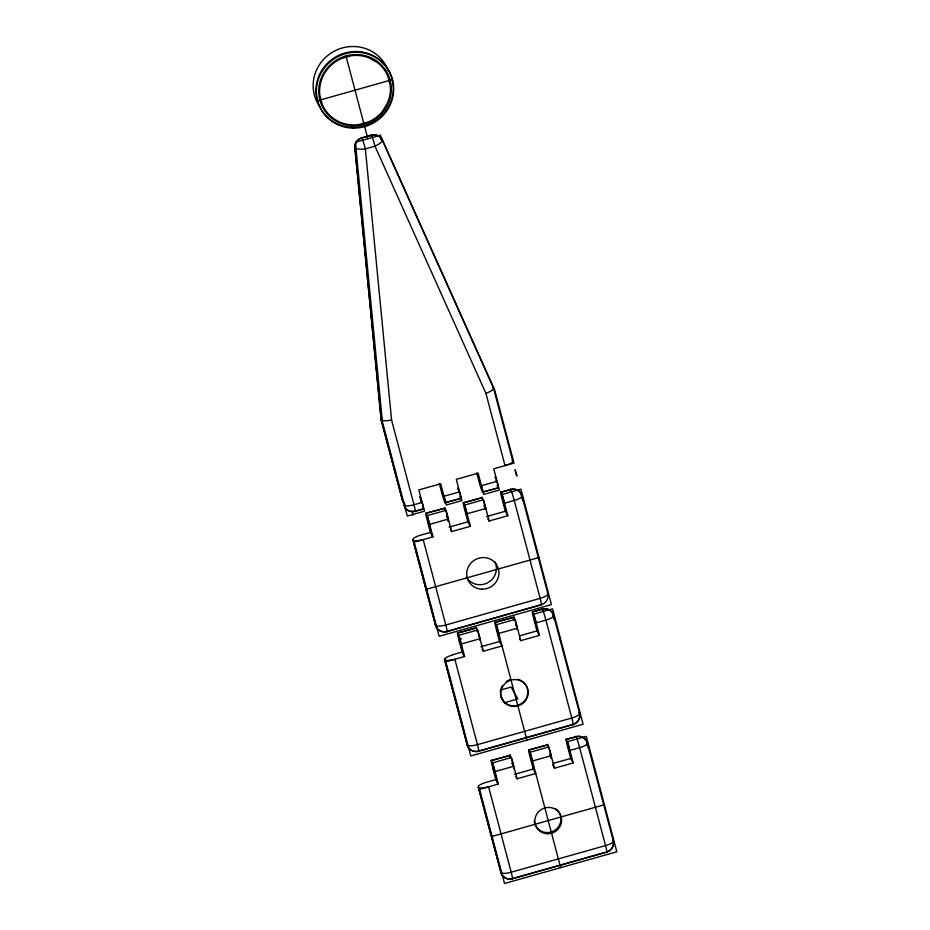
<?xml version="1.0" encoding="UTF-8"?>
<svg xmlns="http://www.w3.org/2000/svg" width="930" height="930" viewBox="0 0 930 930"><rect width="100%" height="100%" fill="white"/><g stroke="black" fill="none" stroke-linecap="round" stroke-linejoin="round"><path stroke-width="1.4" d="M515.208 469.999L516.871 476.079L515.127 469.859M427.986 520.963L429.753 527.124M493.377 768.168L495.144 774.33M495.179 774.306L493.47 768.168M513.895 769.017L513.825 768.413M586.876 741.756L586.807 742.384A9.358 2.383 -14.8 0 0 586.516 742.268M429.776 527.124L428.079 520.963M534.529 619.392L536.284 625.634L534.552 619.392M317.583 100.754L392.46 79.608M416.361 510.791L421.813 509.245M445.017 502.7L460.722 498.468L445.017 502.7A9.358 0.593 74.2 0 1 441.506 491.807L439.297 483.472M482.461 492.121L498.155 487.901L482.461 492.121A9.358 0.593 74.2 0 1 478.95 481.24L476.741 472.893M423.278 509.047L415.106 511.349A9.358 9.033 -29.2 0 1 404.934 507.675L404.585 505.676A9.358 2.383 -14.8 0 0 413.99 504.746L422.162 502.433A9.358 0.593 74.2 0 1 423.278 509.047L423.173 508.861A9.358 0.593 74.2 0 1 422.755 507.943M426.021 513.279L444.842 508.175L426.021 513.279A9.358 0.593 74.2 0 0 427.137 519.893L430.45 532.402L432.938 536.866L414.222 542.144L439.123 636.294L551.444 604.581L520.916 489.168L502.2 494.458L507.827 515.72L489.099 521.009L487.855 518.777M463.466 502.712L482.286 497.608A9.358 0.593 74.2 0 1 485.797 508.489L467.069 513.779A9.358 0.593 74.2 0 0 463.559 502.886L463.466 502.712A9.358 0.593 74.2 0 0 464.582 509.315L467.895 521.835L470.382 526.287L451.666 531.576L450.411 529.344M507.827 515.72L505.327 511.256L502.014 498.747A9.358 0.593 74.2 0 1 500.898 492.144L510.64 489.389A9.358 9.033 -29.2 0 1 521.556 494.493L521.416 495.179A9.358 2.383 -14.8 0 0 521.125 495.062M463.559 502.886L482.286 497.608M501.003 492.319L510.733 489.575A9.358 9.033 -29.2 0 1 521.66 494.667L522.067 496.341A9.358 2.383 -14.8 0 1 514.244 500.456L504.513 503.211A9.358 0.593 74.2 0 0 501.003 492.319L500.898 492.144M448.353 519.068L429.637 524.346A9.358 0.593 74.2 0 0 426.126 513.465M430.45 532.402L420.72 535.145A9.358 2.383 -14.8 0 0 412.932 539.83L435.612 625.402A9.358 9.033 -29.2 0 0 446.912 631.61L541.167 604.791A9.358 9.033 -29.2 0 0 547.84 593.514L522.102 496.562M449.167 527.112L467.895 521.835M486.611 516.545L505.327 511.256M426.672 589.225L538.993 557.5M541.167 604.791L446.819 631.435A9.358 9.033 -29.2 0 1 435.519 625.227A9.358 2.383 -14.8 0 1 435.705 624.263M457.676 632.935L476.497 627.831A9.358 0.593 74.2 0 1 480.008 638.724L461.28 644.002A9.358 0.593 74.2 0 0 457.769 633.121L457.676 632.935A9.358 0.593 74.2 0 0 458.792 639.549L462.105 652.058L464.593 656.522L445.877 661.8L470.778 755.951L583.098 724.238L552.571 608.825L533.855 614.114L539.47 635.376L520.754 640.654L519.51 638.433M495.109 622.368L513.93 617.264L495.109 622.368A9.358 0.593 74.2 0 0 496.236 628.971L499.538 641.479L502.037 645.943L483.309 651.233L482.066 649M539.47 635.376L536.982 630.912L533.669 618.404A9.358 0.593 74.2 0 1 532.553 611.801L542.283 609.045A9.358 9.033 -29.2 0 1 553.211 614.149L553.071 614.835A9.358 2.383 -14.8 0 0 552.78 614.718M457.769 633.121L476.497 627.831M532.658 611.975L542.388 609.22A9.358 9.033 -29.2 0 1 553.315 614.323L553.722 615.997A9.358 2.383 -14.8 0 1 545.898 620.112L536.168 622.856A9.358 0.593 74.2 0 0 532.658 611.975L532.553 611.801M458.792 639.549L461.466 638.794M517.44 628.145L498.724 633.435A9.358 0.593 74.2 0 0 495.213 622.542M452.364 654.801L462.105 652.058M480.822 646.769L499.538 641.479M519.603 635.818L536.982 630.912M500.27 690.141L511.163 687.072L517.812 698.965L504.537 702.72L500.851 696.14M479.857 750.696L572.81 724.447A9.358 9.033 -29.2 0 0 579.483 713.171A9.358 2.383 -14.8 0 0 578.809 712.671M495.027 771.551L513.744 766.274A9.358 0.593 74.2 0 0 510.233 755.381L491.412 760.496A9.358 0.593 74.2 0 0 492.528 767.099L495.841 779.607L498.341 784.071L479.613 789.349L504.525 883.5L616.834 851.787L586.307 736.386L567.591 741.663L573.217 762.926L554.489 768.215L552.629 764.867M528.856 749.917L547.677 744.814A9.358 0.593 74.2 0 1 551.188 755.695L532.46 760.984A9.358 0.593 74.2 0 0 528.949 750.092L528.856 749.917A9.358 0.593 74.2 0 0 529.972 756.52L533.285 769.04L535.773 773.493L517.057 778.782L515.813 776.55M510.233 755.381L491.412 760.496A9.358 0.593 74.2 0 1 494.923 771.377M528.949 750.092L547.677 744.814M569.904 750.417L579.634 747.662A9.358 2.383 -14.8 0 0 587.458 743.547L587.051 741.873A9.358 9.033 -29.2 0 0 576.123 736.781L566.289 739.35A9.358 0.593 74.2 0 0 567.405 745.953L570.718 758.462L573.217 762.926M495.841 779.607L486.111 782.363A9.358 2.383 -14.8 0 0 478.322 787.036L501.014 872.607A9.358 9.033 -29.2 0 0 512.302 878.827L606.651 852.182A9.358 9.033 -29.2 0 0 613.323 840.894L587.493 743.768M514.557 774.318L533.285 769.04M553.338 763.367L570.718 758.462M492.063 836.43L604.384 804.717M605.163 852.392L512.209 878.641A9.358 9.033 -29.2 0 1 500.91 872.433A9.358 2.383 -14.8 0 1 501.723 870.852M355.702 146.335A9.358 2.255 -5.5 0 0 354.842 147.696L354.946 147.87A9.358 2.255 -5.5 0 0 365.374 148.881L374.999 146.161A9.358 2.441 -24.2 0 0 382.311 140.139L382.218 139.965A9.358 9.033 -29.2 0 0 371.396 135.094L361.77 137.814A9.358 0.593 74.2 0 0 361.503 138.128M492.423 387.299A9.381 2.43 -19.5 0 1 493.446 387.845L493.528 388.031A9.381 2.43 -19.5 0 1 485.925 393.39L505.025 465.593A9.358 2.383 -14.8 0 0 512.139 460.42M512.709 460.734L493.435 387.845M579.483 713.171L579.588 713.345A9.358 9.033 -29.2 0 1 572.915 724.633L478.566 751.266A9.358 9.033 -29.2 0 1 467.267 745.058L444.575 659.486L467.267 745.058A9.358 2.383 -14.8 0 0 477.45 744.663L571.799 718.018A9.358 2.383 -14.8 0 0 579.588 713.345L553.745 616.16M414.908 510.989A9.358 0.593 74.2 0 0 415.001 511.175L415.106 511.349A9.358 0.593 74.2 0 0 413.99 504.746L391.577 420.035L365.374 148.881A9.358 0.593 74.2 0 0 361.863 137.989L361.77 137.814A9.358 9.033 -29.2 0 0 354.842 147.696L381.114 419.57L402.911 501.758M612.544 840.232A9.358 2.383 -14.8 0 1 613.23 840.72L613.323 840.894A9.358 2.383 -14.8 0 1 605.535 845.579L511.186 872.212A9.358 2.383 -14.8 0 1 501.014 872.607L478.322 787.036M427.637 521.777L430.137 526.229M606.441 851.775A9.358 0.593 74.2 0 0 606.558 852.008L606.651 852.182A9.358 0.593 74.2 0 0 605.535 845.579L579.634 747.662A9.358 0.593 74.2 0 0 576.123 736.781L566.289 739.35A9.358 0.593 74.2 0 1 569.799 750.231M412.932 539.83L435.612 625.402A9.358 2.383 -14.8 0 0 445.796 625.007L540.144 598.374A9.358 2.383 -14.8 0 0 547.259 593.201M459.292 641.433L461.78 645.885M493.028 768.982L495.527 773.435M478.346 750.859A9.358 0.593 74.2 0 0 478.473 751.091L478.566 751.266A9.358 0.593 74.2 0 0 477.45 744.663L454.863 659.265A9.358 2.383 -14.8 0 1 444.68 659.661A9.358 2.383 -14.8 0 1 452.468 654.987M554.931 620.205L555.001 620.333A3.197 0.732 75.6 0 1 553.745 618.171M588.655 747.72L588.678 747.767A3.197 0.732 75.6 0 1 587.272 745M459.025 492.226L458.943 491.075M446.842 515.755L447.516 517.673M478.497 635.411L478.892 636.48M493.528 388.031L382.218 139.965A9.358 2.441 -24.2 0 0 380.719 139.419M485.925 393.402L374.999 146.161A9.358 0.593 74.2 0 0 371.489 135.28L371.396 135.094A9.358 0.593 74.2 0 0 371.256 136.326M551.025 757.904L551.304 758.473L551.06 756.904M516.173 625.448L515.859 624.704L515.906 625.518M448.202 521.265L447.783 520.056M496.143 480.833L496.562 481.821L496.178 479.717M495.248 476.567L495.876 478.578M484.681 506.257L484.181 505.025L484.367 506.339M512.639 764.03L512.128 762.798L512.314 764.111M420.453 497.957L419.93 496.725L420.139 498.038M550.072 753.463L550.7 755.532M421.185 501.735L420.813 500.573M457.978 487.646L458.595 489.738M516.882 629.133L516.603 628.227M484.949 507.106L485.53 509.163M485.135 509.187L484.949 508.571M516.603 626.762L517.254 629.087M512.907 764.879L513.407 766.669M420.813 499.108L421.499 501.654M458.165 489.703L457.99 489.099M550.258 755.474L550.095 754.881M447.783 518.591L448.434 521.207M479.438 638.247L479.996 640.421M495.434 478.52L495.213 477.683M489.099 521.009L483.484 499.747L464.756 505.037L470.382 526.287M520.754 640.654L515.127 619.403L496.411 624.693L526.938 740.094M554.489 768.215L548.874 746.953L530.147 752.242L560.674 867.644M345.972 55.963L367.862 138.721M451.666 531.576L446.04 510.314L427.323 515.604L432.938 536.866M483.309 651.233L477.695 629.97L458.967 635.26L464.593 656.522M517.057 778.782L511.43 757.52L492.714 762.809L498.341 784.071M428.881 523.997L432.101 536.145M460.536 643.653L463.745 655.801M494.272 771.214L497.492 783.362M412.037 511.023L413.106 515.069M381.114 419.57L402.806 501.584M447.051 517.429L446.865 516.662M381.219 419.744L354.946 147.87A9.358 9.033 -29.2 0 1 361.863 137.989L371.489 135.28A9.358 9.033 -29.2 0 1 382.311 140.139M320.548 107.694A38.979 37.619 -29.2 0 1 333.777 51.441A38.979 37.619 -29.2 0 1 388.24 70.645M517.499 679.249A13.822 13.346 -29.2 0 1 527.043 696.524A13.822 13.346 -29.2 0 1 508.315 704.742A13.822 13.346 -29.2 0 1 502.328 685.898M506.292 681.585A13.822 13.346 -29.2 0 1 510.71 679.458M476.741 631.191A9.358 0.593 74.2 0 1 476.579 630.482M476.16 628.262A9.358 0.593 74.2 0 1 476.393 627.657M514.023 619.903A9.358 0.593 74.2 0 1 514.185 617.834A9.358 0.593 74.2 0 1 517.347 627.971M542.051 609.65A9.358 0.593 74.2 0 1 542.283 609.045L542.388 609.22A9.358 0.593 74.2 0 1 545.898 620.112L571.799 718.018A9.358 0.593 74.2 0 1 572.915 724.633L572.81 724.447A9.358 0.593 74.2 0 1 572.555 723.912M478.473 751.091A9.358 9.033 -29.2 0 1 467.174 744.884A9.358 2.383 -14.8 0 1 467.36 743.919M553.431 617.032A3.197 0.732 75.6 0 1 553.164 615.125M498.155 487.901A9.358 0.593 74.2 0 0 497.039 481.298L481.438 485.704A9.358 0.593 74.2 0 1 482.554 492.307M460.722 498.468A9.358 0.593 74.2 0 0 459.594 491.865L444.005 496.271A9.358 0.593 74.2 0 1 445.121 502.874M460.617 498.294A9.358 0.593 74.2 0 1 459.804 496.329M415.001 511.175A9.358 9.033 -29.2 0 1 404.829 507.501L403.76 504.2A9.358 2.383 -14.8 0 1 404.12 503.735M391.577 420.035A9.381 2.337 -10.2 0 1 382.997 420.558A9.381 2.337 -10.2 0 1 381.87 418.384M497.248 485.762A9.358 0.593 74.2 0 1 497.027 485.123M403.632 503.897A3.092 0.639 78.5 0 1 403.713 504.246M402.876 501.654A3.208 1.163 69.3 0 1 405.236 505.92M402.841 501.758A3.208 0.779 78.9 0 1 403.608 501.933M494.946 561.813A16.24 15.671 -29.2 0 1 487.82 582.68A16.24 15.671 -29.2 0 1 466.453 577.309M413.025 540.005A9.358 2.383 -14.8 0 0 423.208 539.609L445.796 625.007A9.358 0.593 74.2 0 1 446.912 631.61L446.819 631.435A9.358 0.593 74.2 0 1 446.609 631.017M444.575 509.047A9.358 0.593 74.2 0 1 445.377 509.477A9.358 0.593 74.2 0 1 448.248 518.882M481.949 498.027A9.358 0.593 74.2 0 1 482.182 497.422M510.361 489.645A9.358 0.593 74.2 0 1 510.64 489.389L510.733 489.575A9.358 0.593 74.2 0 1 514.244 500.456L540.144 598.374A9.358 0.593 74.2 0 1 540.935 604.279M523.264 500.631A3.197 0.732 75.6 0 1 522.149 498.689A3.197 0.732 75.6 0 1 521.509 495.469M478.415 787.21A9.358 2.383 -14.8 0 0 488.599 786.815L511.186 872.212A9.358 0.593 74.2 0 1 512.302 878.827L512.209 878.641A9.358 0.593 74.2 0 1 512.093 878.42M510.186 757.369A9.358 0.593 74.2 0 1 510.059 756.776M509.861 755.462A9.358 0.593 74.2 0 1 510.14 755.207M547.503 746.209A9.358 0.593 74.2 0 1 547.572 744.628M575.751 736.909A9.358 0.593 74.2 0 1 576.03 736.595A9.358 9.033 -29.2 0 1 586.946 741.698M613.23 840.72A9.358 9.033 -29.2 0 1 606.558 852.008M555.559 808.635A13.508 13.043 -29.2 0 1 554.036 830.781A13.508 13.043 -29.2 0 1 534.227 820.748M586.993 743.64A3.197 0.732 75.6 0 1 586.9 742.686M441.762 490.575L443.529 496.794L441.82 490.587M465.419 510.338L467.186 516.557L465.488 510.338M459.641 640.561L461.408 646.78L459.653 640.538M479.194 480.008L480.961 486.227L479.264 480.008M502.863 499.759L504.63 505.978L502.921 499.77M497.073 629.994L498.84 636.213L497.143 629.994M530.821 757.543L532.576 763.763L530.879 757.543M568.253 746.964L570.02 753.184L568.323 746.976M387.857 102.312L382.579 111.24A36.479 35.201 -29.2 0 1 368.792 121.818L358.736 124.655A36.479 35.201 -29.2 0 1 341.67 122.783L340.078 122.167A34.422 33.213 -29.2 0 1 334.091 118.889A36.119 34.852 -29.2 0 1 322.373 104.672L319.769 94.872A36.119 34.852 -29.2 0 1 322.884 76.481A34.352 33.154 -29.2 0 1 325.407 71.936L327.476 69.134A36.479 35.201 -29.2 0 1 341.252 58.555L351.308 55.719A36.479 35.201 -29.2 0 1 368.373 57.579L377.324 62.496A36.456 35.177 -29.2 0 1 387.671 75.702L390.275 85.49A36.456 35.177 -29.2 0 1 387.857 102.312M380.358 135.257L355.4 142.302L382.416 421.883L407.317 516.034L424.475 511.186L418.849 489.924L440.692 483.763L446.319 505.013L461.919 500.607L456.293 479.357L478.125 473.184L483.751 494.446L499.352 490.04L493.725 468.778L514.011 463.059L494.725 390.17L380.358 135.257M352.935 125.806A36.607 35.317 -29.2 0 0 387.45 73.214A36.607 35.317 -29.2 0 0 324.675 71.54A36.607 35.317 -29.2 0 0 352.935 125.806M352.807 128.119A38.979 37.619 -29.2 0 0 389.554 72.11A38.979 37.619 -29.2 0 0 322.71 70.331A38.979 37.619 -29.2 0 0 352.807 128.119M351.191 127.329A38.979 37.619 -29.2 0 0 389.67 72.412A38.979 37.619 -29.2 0 0 322.966 68.588A38.979 37.619 -29.2 0 0 351.191 127.329M513.697 706.475A13.822 13.346 -29.2 0 0 526.729 686.607A13.822 13.346 -29.2 0 0 503.025 685.98A13.822 13.346 -29.2 0 0 513.697 706.475M547.456 833.722A13.508 13.043 -29.2 0 0 560.197 814.308A13.508 13.043 -29.2 0 0 537.029 813.692A13.508 13.043 -29.2 0 0 547.456 833.722M481.914 589.167A16.24 15.671 -29.2 0 0 497.225 565.835A16.24 15.671 -29.2 0 0 469.371 565.091A16.24 15.671 -29.2 0 0 481.914 589.167"/></g></svg>
